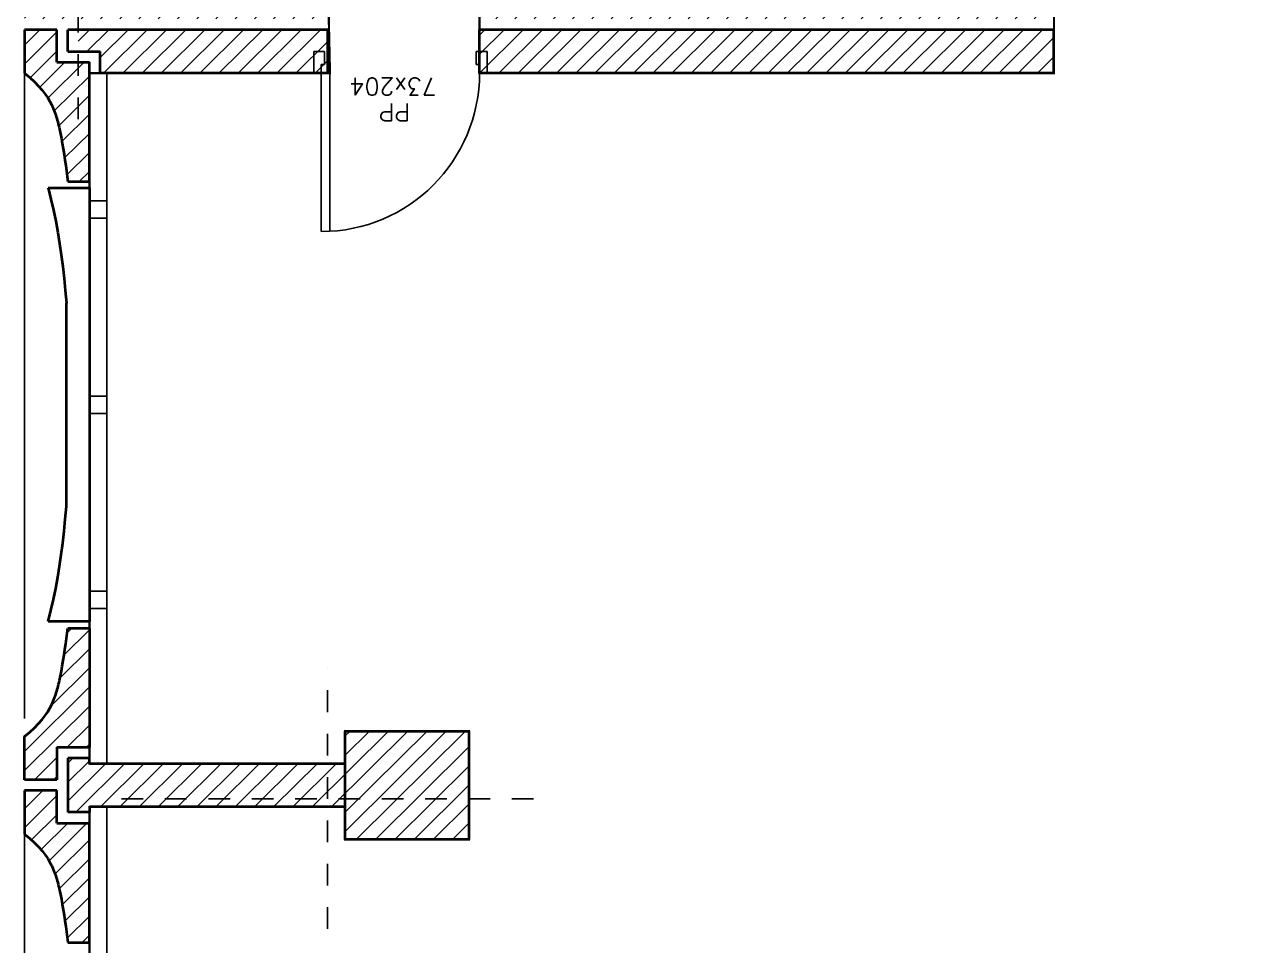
# Model space of a CAD drawing. Header units: metres. Extents: x -8 to 211, y -5 to 120.
# Drawn here: x 158.04 to 163.67, y 52.23 to 56.47 of the extents above; entities that cross this region are included whole.
import ezdxf
from ezdxf.enums import TextEntityAlignment as Align

# ---------------------------------------------------------------- set-up
doc = ezdxf.new("R2010")
doc.units = ezdxf.units.M
doc.header["$LTSCALE"] = 0.8
doc.header["$MEASUREMENT"] = 0
doc.linetypes.add('CACHÉ', pattern=[0.25, 0.125, -0.125])
doc.layers.get('0').update_dxf_attribs({"linetype": 'CONTINUOUS'})
for name, color, linetype in [('001axes', 7, 'CONTINUOUS'), ('A_CHASS', 4, 'CONTINUOUS'), ('A_HACH_STRUC', 7, 'CONTINUOUS'), ('ARchi-isolation', 40, 'CONTINUOUS'), ('Z_Pole 11_Administratif', 8, 'CONTINUOUS')]:
    doc.layers.add(name, color=color, linetype=linetype)
doc.layers.add('A_MURS_STRU', color=7, linetype='CONTINUOUS', lineweight=40)
doc.styles.add('ROMANS8', font='romans8', dxfattribs={"height": 10})

# ---------------------------------------------------------------- blocks, each defined once
blk = doc.blocks.new('P70bt10')
for p, q in [((0.035, 0.83), (0.035, 0.1)), ((0.075, 0.8289), (0.075, 0.1)), ((0, 0.1), (0, 0)), ((0, 0.1), (0.035, 0.1)), ((0.035, 0.1), (0.075, 0.1)), ((0.035, 0.1), (0.035, 0.06)), ((0.035, 0.06), (0.05, 0.06)), ((0.05, 0.06), (0.05, 0)), ((0.75, 0.06), (0.75, 0)), ((0.765, 0.06), (0.75, 0.06)), ((0.8, 0.1), (0.765, 0.1)), ((0.765, 0.1), (0.765, 0.06)), ((0.8, 0.1), (0.8, 0)), ((0, 0), (0.05, 0)), ((0.8, 0), (0.75, 0))]:
    blk.add_line(p, q)
blk.add_arc((0.035, 0.1), 0.73, 0, 90)
at = {"style": 'ROMANS8'}
for tag, p in [('DEF', (0.372, 0.2395)), ('DIM', (0.3671, 0.1221))]:
    blk.add_attdef(tag, text='', height=0.08, dxfattribs=at).set_placement(p, align=Align.CENTER)

msp = doc.modelspace()

# ---------------------------------------------------------------- hatches: boundary and pattern name
at = {"layer": 'A_HACH_STRUC'}
h = msp.add_hatch(dxfattribs=at)
h.set_pattern_fill('ANSI31', color=8, scale=0.5, angle=359.76959, style=0)
h.paths.add_polyline_path([(159.4412, 56.6995), (158.6412, 56.6995), (158.6412, 56.4995), (159.4412, 56.4995)])
h.paths.add_polyline_path([(159.4412, 56.4495), (158.2899, 56.4495), (158.2899, 56.3495), (158.3914, 56.3495), (158.3914, 56.2495), (158.4212, 56.2495), (159.4412, 56.2495)])
h.paths.add_polyline_path([(158.6412, 56.8373), (158.2899, 56.8373), (158.2899, 56.4995), (158.6412, 56.4995)])
h.paths.add_polyline_path([(158.2899, 56.8373), (158.0412, 56.8373), (158.0412, 56.4995), (158.2899, 56.4995)])
h.paths.add_polyline_path([(158.2899, 57.2995), (158.0412, 57.2995), (158.0412, 56.8373), (158.2899, 56.8373)])
h.paths.add_polyline_path([(158.6412, 57.2995), (158.2899, 57.2995), (158.2899, 56.8373), (158.6412, 56.8373)])
h = msp.add_hatch(dxfattribs=at)
h.set_pattern_fill('ANSI31', color=8, scale=0.5, angle=359.7696, style=0)
h.set_pattern_definition([(44.7696, (160.141204, 56.249464), (-0.0440161, 0.0443715), [])])
h.paths.add_polyline_path([(162.7914, 56.6995), (160.1412, 56.6995), (160.1412, 56.4995), (162.7914, 56.4995)])
h.paths.add_polyline_path([(162.7914, 56.4495), (160.1412, 56.4495), (160.1412, 56.2495), (162.7914, 56.2495)])
h = msp.add_hatch(dxfattribs=at)
h.set_pattern_fill('ANSI31', color=8, scale=0.5, angle=359.7696, style=0)
h.set_pattern_definition([(44.7696, (158.041404, 52.24111), (-0.0440161, 0.0443715), [])])
h.paths.add_polyline_path([(158.3412, 56.2495), (158.3414, 56.2996), (158.1914, 56.2996), (158.1914, 56.4495), (158.0414, 56.4495), (158.0414, 56.2495), (158.0663, 56.2292), (158.088, 56.2094), (158.1069, 56.1902), (158.1232, 56.1715), (158.1371, 56.1535), (158.149, 56.1359), (158.159, 56.1189), (158.1675, 56.1025), (158.1746, 56.0866), (158.1807, 56.0712), (158.1835, 56.0637), (158.1861, 56.0562), (158.1885, 56.0488), (158.1908, 56.0412), (158.193, 56.0336), (158.1951, 56.0257), (158.1972, 56.0176), (158.1992, 56.0091), (158.2013, 56.0002), (158.2033, 55.9908), (158.2074, 55.9705), (158.2117, 55.9483), (158.2159, 55.9247), (158.2202, 55.9001), (158.2243, 55.8746), (158.2283, 55.8489), (158.232, 55.8231), (158.2355, 55.7977), (158.2386, 55.7731), (158.2414, 55.7495), (158.3414, 55.7495)])
h.paths.add_polyline_path([(158.3414, 53.691), (158.2414, 53.691), (158.2386, 53.6675), (158.2355, 53.6428), (158.232, 53.6174), (158.2283, 53.5917), (158.2243, 53.5659), (158.2202, 53.5405), (158.2159, 53.5158), (158.2117, 53.4922), (158.2074, 53.4701), (158.2033, 53.4497), (158.2013, 53.4404), (158.1992, 53.4315), (158.1972, 53.423), (158.1951, 53.4148), (158.193, 53.407), (158.1908, 53.3993), (158.1885, 53.3918), (158.1861, 53.3843), (158.1819, 53.3723), (158.1746, 53.354), (158.1675, 53.3381), (158.159, 53.3216), (158.149, 53.3046), (158.1371, 53.2871), (158.1232, 53.269), (158.1069, 53.2503), (158.088, 53.2311), (158.0663, 53.2114), (158.0414, 53.191), (158.0414, 52.9911), (158.1914, 52.9911), (158.1914, 53.1409), (158.3414, 53.1409)])
h.paths.add_polyline_path([(158.3414, 52.7912), (158.1914, 52.7912), (158.1914, 52.9411), (158.0414, 52.9411), (158.0414, 52.7411), (158.0663, 52.7208), (158.088, 52.701), (158.1069, 52.6818), (158.1232, 52.6632), (158.1371, 52.6451), (158.149, 52.6275), (158.159, 52.6105), (158.1675, 52.5941), (158.1746, 52.5782), (158.1807, 52.5628), (158.1835, 52.5553), (158.1861, 52.5478), (158.1885, 52.5404), (158.1908, 52.5328), (158.193, 52.5252), (158.1951, 52.5173), (158.1972, 52.5092), (158.1992, 52.5007), (158.2013, 52.4918), (158.2033, 52.4824), (158.2074, 52.4621), (158.2117, 52.4399), (158.2159, 52.4163), (158.2202, 52.3917), (158.2243, 52.3662), (158.2283, 52.3405), (158.232, 52.3147), (158.2355, 52.2893), (158.2386, 52.2647), (158.2414, 52.2411), (158.3414, 52.2411)])
h = msp.add_hatch(dxfattribs=at)
h.set_pattern_fill('ANSI31', color=8, scale=0.5, angle=359.7696, style=0)
h.set_pattern_definition([(44.7696, (158.24141, 52.71589), (-0.044016, 0.0443715), [])])
h.paths.add_polyline_path([(160.0914, 53.2159), (159.5214, 53.2159), (159.5214, 52.9037), (160.0914, 52.9037)])
h.paths.add_polyline_path([(160.0914, 52.9037), (159.5214, 52.9037), (159.5214, 52.7159), (160.0914, 52.7159)])
h.paths.add_polyline_path([(159.4398, 53.0658), (158.3414, 53.0658), (158.3414, 53.0908), (158.2414, 53.0908), (158.2414, 52.8411), (158.3414, 52.8411), (158.3414, 52.8658), (158.4214, 52.8658), (159.4398, 52.8658)])
h.paths.add_polyline_path([(159.5214, 53.0658), (159.4398, 53.0658), (159.4398, 52.9037), (159.5214, 52.9037)])
h.paths.add_polyline_path([(159.5214, 52.9037), (159.4398, 52.9037), (159.4398, 52.8658), (159.5214, 52.8658)])

# ---------------------------------------------------------------- linework, layer by layer
at = {"layer": '001axes', "color": 8, "linetype": 'CACHÉ'}
for p, q in [((158.2899, 56.0373), (158.2899, 57.6373)), ((159.4398, 52.3037), (159.4398, 53.5037)), ((160.3899, 52.9037), (158.4898, 52.9037))]:
    msp.add_line(p, q, dxfattribs=at)
at = {"layer": 'A_CHASS', "color": 8}
for p, q in [((158.0414, 56.2495), (158.0414, 53.2744)), ((158.3414, 55.6603), (158.4214, 55.6603)), ((158.3414, 53.7803), (158.3414, 55.6603)), ((158.4214, 55.6603), (158.4214, 53.7803)), ((158.4214, 55.5803), (158.3414, 55.5803)), ((158.3414, 54.7603), (158.4214, 54.7603)), ((158.4214, 54.6803), (158.3414, 54.6803)), ((158.3414, 53.8603), (158.4214, 53.8603)), ((158.4214, 53.7803), (158.3414, 53.7803)), ((158.0414, 52.8245), (158.0414, 49.7244))]:
    msp.add_line(p, q, dxfattribs=at)
at = {"layer": 'A_MURS_STRU', "color": 8, "linetype": 'Continuous'}
for p, q in [((158.1914, 56.4495), (158.0414, 56.4495)), ((158.0414, 56.4495), (158.0414, 56.2495)), ((158.1914, 56.2996), (158.1914, 56.4495)), ((159.4412, 56.4495), (158.2414, 56.4495)), ((158.2414, 56.3495), (158.2414, 56.4495)), ((159.4412, 56.2495), (159.4412, 56.4495)), ((162.7914, 56.4495), (160.1412, 56.4495)), ((160.1412, 56.2495), (160.1412, 56.4495)), ((162.7914, 56.2495), (162.7914, 56.4495)), ((158.2414, 56.3495), (158.3912, 56.3495)), ((158.3914, 56.2495), (158.3914, 56.3495)), ((158.1914, 56.2996), (158.3414, 56.2996)), ((158.3414, 55.7495), (158.3414, 56.2996)), ((158.0414, 56.2495), (158.0663, 56.2292)), ((158.0663, 56.2292), (158.088, 56.2094)), ((158.088, 56.2094), (158.1069, 56.1902)), ((159.4412, 56.2495), (158.3912, 56.2495)), ((162.7914, 56.2495), (160.1412, 56.2495)), ((158.1069, 56.1902), (158.1232, 56.1715)), ((158.1232, 56.1715), (158.1371, 56.1535)), ((158.1371, 56.1535), (158.149, 56.1359)), ((158.149, 56.1359), (158.159, 56.1189)), ((158.159, 56.1189), (158.1675, 56.1025)), ((158.1675, 56.1025), (158.1746, 56.0866)), ((158.1746, 56.0866), (158.1807, 56.0712)), ((158.1807, 56.0712), (158.1835, 56.0637)), ((158.1835, 56.0637), (158.1861, 56.0562)), ((158.1861, 56.0562), (158.1885, 56.0488)), ((158.1885, 56.0488), (158.1908, 56.0412)), ((158.1908, 56.0412), (158.193, 56.0336)), ((158.193, 56.0336), (158.1951, 56.0257)), ((158.1951, 56.0257), (158.1972, 56.0176)), ((158.1972, 56.0176), (158.1992, 56.0091)), ((158.1992, 56.0091), (158.2013, 56.0002)), ((158.2013, 56.0002), (158.2033, 55.9908)), ((158.2033, 55.9908), (158.2074, 55.9705)), ((158.2074, 55.9705), (158.2117, 55.9483)), ((158.2117, 55.9483), (158.2159, 55.9247)), ((158.2159, 55.9247), (158.2202, 55.9001)), ((158.2202, 55.9001), (158.2243, 55.8746)), ((158.2243, 55.8746), (158.2283, 55.8489)), ((158.2283, 55.8489), (158.232, 55.8231)), ((158.232, 55.8231), (158.2355, 55.7977)), ((158.2355, 55.7977), (158.2386, 55.7731)), ((158.2386, 55.7731), (158.2414, 55.7495)), ((158.2414, 55.7495), (158.3414, 55.7495)), ((158.1514, 55.7203), (158.3414, 55.7203)), ((158.1514, 55.7203), (158.1639, 55.6691)), ((158.3414, 55.7203), (158.3414, 53.7203)), ((158.1639, 55.6691), (158.1752, 55.6181)), ((158.1752, 55.6181), (158.1856, 55.567)), ((158.1856, 55.567), (158.1949, 55.5156)), ((158.1949, 55.5156), (158.2034, 55.4638)), ((158.2034, 55.4638), (158.2111, 55.4112)), ((158.2111, 55.4112), (158.218, 55.3577)), ((158.218, 55.3577), (158.2242, 55.3031)), ((158.2242, 55.3031), (158.2298, 55.2472)), ((158.2298, 55.2472), (158.2348, 55.1897)), ((158.2348, 54.2509), (158.2348, 55.1897)), ((158.2298, 54.1934), (158.2348, 54.2509)), ((158.2242, 54.1374), (158.2298, 54.1934)), ((158.218, 54.0828), (158.2242, 54.1374)), ((158.2111, 54.0293), (158.218, 54.0828)), ((158.2034, 53.9768), (158.2111, 54.0293)), ((158.1949, 53.9249), (158.2034, 53.9768)), ((158.1856, 53.8735), (158.1949, 53.9249)), ((158.1752, 53.8224), (158.1856, 53.8735)), ((158.1639, 53.7714), (158.1752, 53.8224)), ((158.1514, 53.7203), (158.1639, 53.7714)), ((158.3414, 53.7203), (158.1514, 53.7203)), ((158.2355, 53.6428), (158.2386, 53.6675)), ((158.2386, 53.6675), (158.2414, 53.691)), ((158.2414, 53.691), (158.3414, 53.691)), ((158.3414, 53.691), (158.3414, 53.1409)), ((158.2283, 53.5917), (158.232, 53.6174)), ((158.232, 53.6174), (158.2355, 53.6428)), ((158.2202, 53.5405), (158.2243, 53.5659)), ((158.2243, 53.5659), (158.2283, 53.5917)), ((158.2117, 53.4922), (158.2159, 53.5158)), ((158.2159, 53.5158), (158.2202, 53.5405)), ((158.1992, 53.4315), (158.2013, 53.4404)), ((158.2013, 53.4404), (158.2033, 53.4497)), ((158.2033, 53.4497), (158.2074, 53.4701)), ((158.2074, 53.4701), (158.2117, 53.4922)), ((158.1835, 53.3769), (158.1861, 53.3843)), ((158.1861, 53.3843), (158.1885, 53.3918)), ((158.1885, 53.3918), (158.1908, 53.3993)), ((158.1908, 53.3993), (158.193, 53.407)), ((158.193, 53.407), (158.1951, 53.4148)), ((158.1951, 53.4148), (158.1972, 53.423)), ((158.1972, 53.423), (158.1992, 53.4315)), ((158.159, 53.3216), (158.1675, 53.3381)), ((158.1675, 53.3381), (158.1746, 53.354)), ((158.1746, 53.354), (158.1807, 53.3694)), ((158.1807, 53.3694), (158.1835, 53.3769)), ((158.1232, 53.269), (158.1371, 53.2871)), ((158.1371, 53.2871), (158.149, 53.3046)), ((158.149, 53.3046), (158.159, 53.3216)), ((158.0663, 53.2114), (158.088, 53.2311)), ((158.088, 53.2311), (158.1069, 53.2503)), ((158.1069, 53.2503), (158.1232, 53.269)), ((159.5214, 53.2159), (160.0914, 53.2159)), ((159.5214, 52.7159), (159.5214, 53.2159)), ((160.0914, 53.2159), (160.0914, 52.7159)), ((158.0414, 53.191), (158.0663, 53.2114)), ((158.0414, 52.9911), (158.0414, 53.191)), ((158.1914, 53.1409), (158.3414, 53.1409)), ((158.1914, 53.1409), (158.1914, 52.9911)), ((158.3414, 53.0908), (158.2414, 53.0908)), ((158.2414, 53.0908), (158.2414, 52.8411)), ((158.3414, 53.0658), (158.3414, 53.0908)), ((158.3414, 53.0658), (159.5214, 53.0658)), ((158.1914, 52.9911), (158.0414, 52.9911)), ((158.1914, 52.9411), (158.0414, 52.9411)), ((158.0414, 52.9411), (158.0414, 52.7411)), ((158.1914, 52.7912), (158.1914, 52.9411)), ((158.3414, 52.8411), (158.2414, 52.8411)), ((158.3414, 52.8658), (158.3414, 52.8411)), ((159.5214, 52.8658), (158.3414, 52.8658)), ((158.1914, 52.7912), (158.3414, 52.7912)), ((158.3414, 52.2411), (158.3414, 52.7912)), ((158.0414, 52.7411), (158.0663, 52.7208)), ((158.0663, 52.7208), (158.088, 52.701)), ((160.0914, 52.7159), (159.5214, 52.7159)), ((158.088, 52.701), (158.1069, 52.6818)), ((158.1069, 52.6818), (158.1232, 52.6632)), ((158.1232, 52.6632), (158.1371, 52.6451)), ((158.1371, 52.6451), (158.149, 52.6275)), ((158.149, 52.6275), (158.159, 52.6105)), ((158.159, 52.6105), (158.1675, 52.5941)), ((158.1675, 52.5941), (158.1746, 52.5782)), ((158.1746, 52.5782), (158.1807, 52.5628)), ((158.1807, 52.5628), (158.1835, 52.5553)), ((158.1835, 52.5553), (158.1861, 52.5478)), ((158.1861, 52.5478), (158.1885, 52.5404)), ((158.1885, 52.5404), (158.1908, 52.5328)), ((158.1908, 52.5328), (158.193, 52.5252)), ((158.193, 52.5252), (158.1951, 52.5173)), ((158.1951, 52.5173), (158.1972, 52.5092)), ((158.1972, 52.5092), (158.1992, 52.5007)), ((158.1992, 52.5007), (158.2013, 52.4918)), ((158.2013, 52.4918), (158.2033, 52.4824)), ((158.2033, 52.4824), (158.2074, 52.4621)), ((158.2074, 52.4621), (158.2117, 52.4399)), ((158.2117, 52.4399), (158.2159, 52.4163)), ((158.2159, 52.4163), (158.2202, 52.3917)), ((158.2202, 52.3917), (158.2243, 52.3662)), ((158.2243, 52.3662), (158.2283, 52.3405)), ((158.2283, 52.3405), (158.232, 52.3147)), ((158.232, 52.3147), (158.2355, 52.2893)), ((158.2355, 52.2893), (158.2386, 52.2647)), ((158.2386, 52.2647), (158.2414, 52.2411)), ((158.2414, 52.2411), (158.3414, 52.2411))]:
    msp.add_line(p, q, dxfattribs=at)
at = {"layer": 'ARchi-isolation', "color": 8, "linetype": 'Continuous'}
for p, q in [((158.3414, 55.6603), (158.3412, 56.2495)), ((158.3412, 56.2495), (158.4212, 56.2495)), ((158.4212, 56.2495), (158.4214, 55.6603)), ((158.4214, 55.6603), (158.3414, 55.6603)), ((158.3414, 53.0658), (158.3414, 53.7804)), ((158.3414, 53.7804), (158.4214, 53.7804)), ((158.4214, 53.7804), (158.4214, 53.0658)), ((158.4214, 53.0658), (158.3414, 53.0658)), ((158.3414, 52.0976), (158.3414, 52.8658)), ((158.3414, 52.8658), (158.4214, 52.8658)), ((158.4214, 52.8658), (158.4214, 52.0976))]:
    msp.add_line(p, q, dxfattribs=at)
at = {"layer": 'Z_Pole 11_Administratif', "color": 8, "const_width": 0.01}
msp.add_lwpolyline([(162.3912, 60.0495), (159.4412, 60.0495), (159.4412, 56.6995), (159.4512, 56.2495), (158.3414, 56.2495), (158.3414, 53.0658), (159.5214, 53.0658), (159.5214, 53.2159), (160.0914, 53.2159), (160.0914, 52.7159), (159.5214, 52.7159), (159.5214, 52.8658), (158.3414, 52.8658), (158.3414, 45.9745), (164.9914, 45.9745), (164.9914, 46.677), (164.5414, 46.677), (164.5414, 56.5995), (162.7914, 56.5995), (162.7914, 56.2495), (160.1412, 56.2495), (160.1412, 56.6995), (162.3912, 56.6995)], close=True, dxfattribs=at)

# ---------------------------------------------------------------- block references
at = {"layer": 'A_HACH_STRUC', "color": 8}
ref = msp.add_blockref('P70bt10', (159.3762, 56.3495), dxfattribs=dict(at, xscale=-1, rotation=180))
ref.add_attrib('DEF', 'PP', dxfattribs={"layer": '0', "height": 0.08, "rotation": 180, "style": 'ROMANS8'}).set_placement((159.7482, 56.11), align=Align.CENTER)
ref.add_attrib('DIM', '73x204', dxfattribs={"layer": '0', "height": 0.08, "rotation": 180, "style": 'ROMANS8'}).set_placement((159.7433, 56.2274), align=Align.CENTER)

doc.saveas('drawing.dxf')
